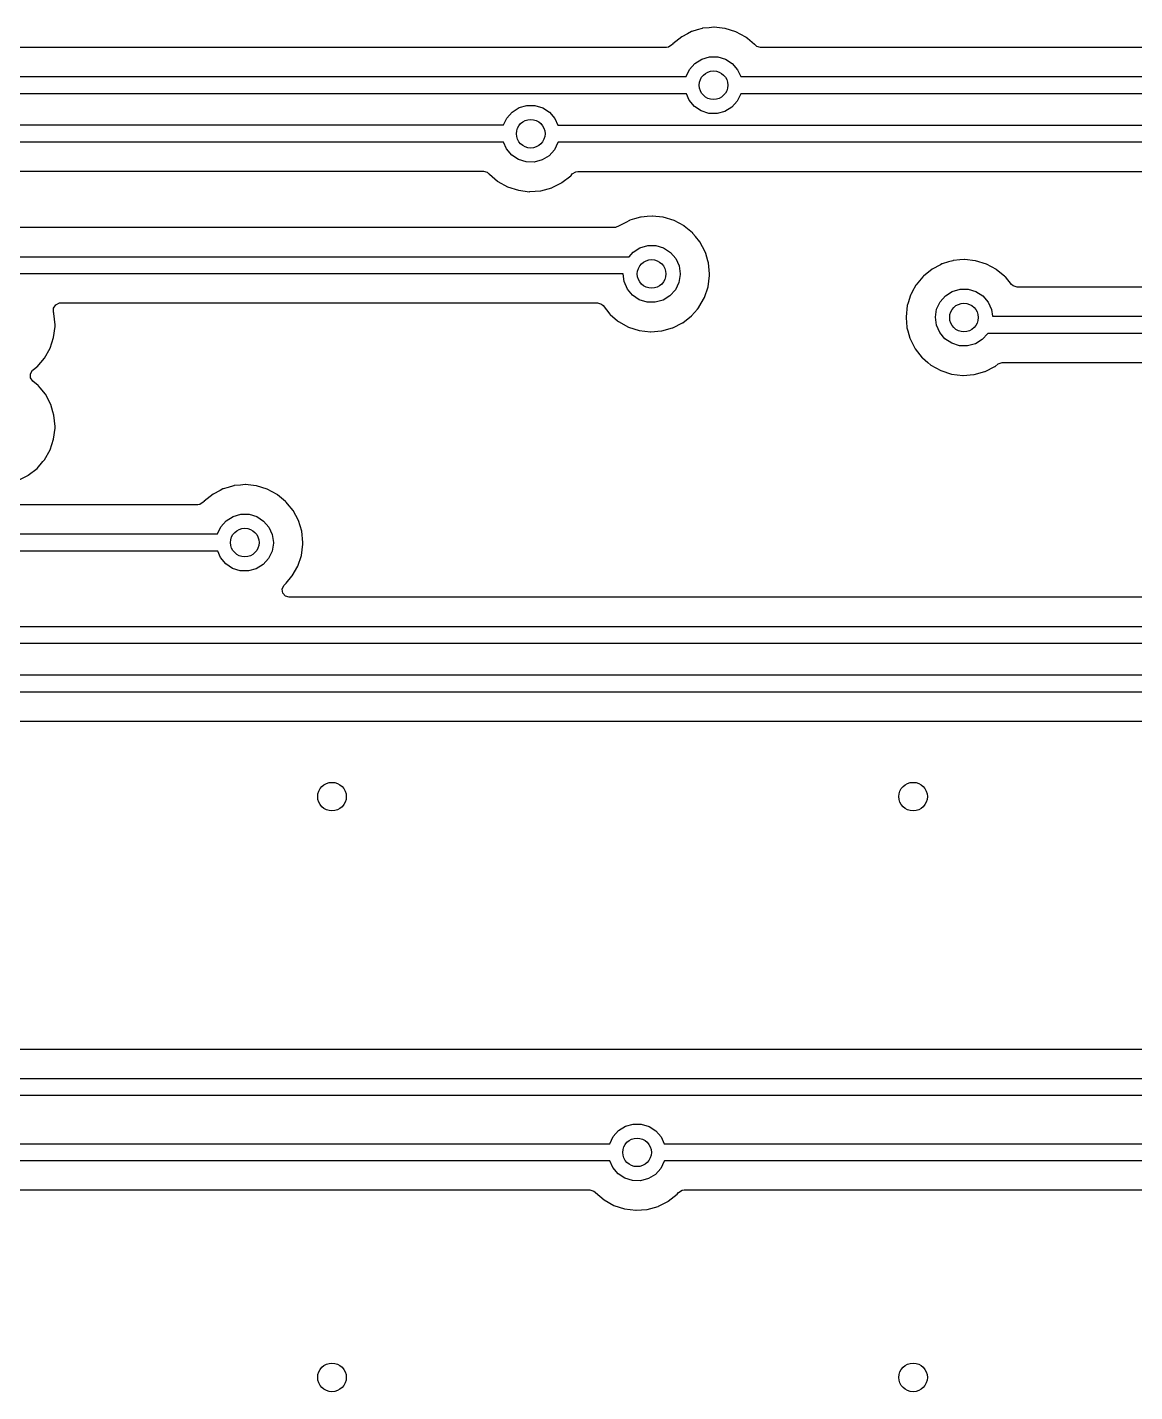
# Model space of a CAD drawing. Extents: x 41 to 172, y -227 to -42.
# Drawn here: x 95.64 to 115, y -141.22 to -117.35 of the extents above; entities that cross this region are included whole.
import ezdxf

# ---------------------------------------------------------------- set-up
doc = ezdxf.new("R2010")
doc.units = 0
doc.layers.add('BLACK', color=7, linetype='CONTINUOUS')

msp = doc.modelspace()

# ---------------------------------------------------------------- linework, layer by layer
at = {"layer": 'BLACK', "linetype": 'CONTINUOUS'}
for p, q in [((107.25, -117.427), (107.179, -117.464)), ((107.255, -117.424), (107.25, -117.427)), ((107.25, -117.427), (107.25, -117.427)), ((107.352, -117.396), (107.255, -117.424)), ((107.439, -117.37), (107.352, -117.396)), ((107.445, -117.369), (107.439, -117.37)), ((107.439, -117.37), (107.439, -117.37)), ((107.451, -117.368), (107.445, -117.369)), ((107.56, -117.358), (107.451, -117.368)), ((107.451, -117.368), (107.451, -117.368)), ((107.642, -117.351), (107.56, -117.358)), ((107.648, -117.351), (107.642, -117.351)), ((107.833, -117.371), (107.648, -117.351)), ((107.648, -117.351), (107.648, -117.351)), ((107.839, -117.371), (107.833, -117.371)), ((107.833, -117.371), (107.833, -117.371)), ((108.028, -117.43), (107.839, -117.371)), ((108.202, -117.524), (108.028, -117.43)), ((106.909, -117.66), (106.85, -117.7)), ((106.922, -117.645), (106.909, -117.66)), ((106.926, -117.64), (106.922, -117.645)), ((107.08, -117.516), (106.926, -117.64)), ((107.179, -117.464), (107.08, -117.516)), ((108.206, -117.528), (108.202, -117.524)), ((108.232, -117.549), (108.206, -117.528)), ((108.206, -117.528), (108.206, -117.528)), ((108.354, -117.65), (108.232, -117.549)), ((108.358, -117.655), (108.354, -117.65)), ((108.362, -117.659), (108.358, -117.655)), ((108.358, -117.655), (108.358, -117.655)), ((108.391, -117.685), (108.362, -117.659)), ((106.812, -117.706), (82.0006, -117.706)), ((106.85, -117.7), (106.812, -117.706)), ((107.311, -117.983), (107.431, -117.908)), ((107.431, -117.908), (107.567, -117.869)), ((107.567, -117.869), (107.709, -117.869)), ((107.709, -117.869), (107.845, -117.91)), ((107.845, -117.91), (107.964, -117.987)), ((108.459, -117.706), (108.391, -117.685)), ((130.188, -117.706), (108.459, -117.706)), ((107.159, -118.214), (107.217, -118.089)), ((107.217, -118.089), (107.311, -117.983)), ((107.964, -117.987), (108.056, -118.095)), ((108.056, -118.095), (108.111, -118.214)), ((81.4691, -118.214), (107.159, -118.214)), ((108.111, -118.214), (130.705, -118.214)), ((107.16, -118.514), (81.407, -118.514)), ((107.211, -118.628), (107.16, -118.514)), ((107.302, -118.737), (107.211, -118.628)), ((108.111, -118.516), (108.05, -118.644)), ((108.112, -118.514), (108.111, -118.516)), ((130.905, -118.514), (108.112, -118.514)), ((104.022, -118.939), (104.116, -118.833)), ((104.116, -118.833), (104.236, -118.757)), ((104.236, -118.757), (104.372, -118.718)), ((104.372, -118.718), (104.514, -118.719)), ((104.514, -118.719), (104.65, -118.76)), ((104.65, -118.76), (104.769, -118.837)), ((104.769, -118.837), (104.861, -118.944)), ((107.42, -118.815), (107.302, -118.737)), ((107.555, -118.858), (107.42, -118.815)), ((107.697, -118.86), (107.555, -118.858)), ((107.834, -118.823), (107.697, -118.86)), ((107.954, -118.749), (107.834, -118.823)), ((108.05, -118.644), (107.954, -118.749)), ((78.3101, -119.06), (103.966, -119.06)), ((103.966, -119.06), (104.022, -118.939)), ((104.861, -118.944), (104.916, -119.063)), ((104.916, -119.063), (126.746, -119.063)), ((103.964, -119.36), (78.1886, -119.36)), ((104.016, -119.478), (103.964, -119.36)), ((104.107, -119.586), (104.016, -119.478)), ((104.855, -119.493), (104.759, -119.598)), ((104.916, -119.366), (104.855, -119.493)), ((104.917, -119.363), (104.916, -119.366)), ((126.629, -119.363), (104.917, -119.363)), ((104.225, -119.665), (104.107, -119.586)), ((104.36, -119.707), (104.225, -119.665)), ((104.502, -119.71), (104.36, -119.707)), ((104.639, -119.672), (104.502, -119.71)), ((104.759, -119.598), (104.639, -119.672)), ((82.2236, -119.868), (103.611, -119.868)), ((103.611, -119.868), (103.679, -119.888)), ((103.679, -119.888), (103.702, -119.909)), ((103.702, -119.909), (103.703, -119.908)), ((103.703, -119.908), (103.707, -119.913)), ((103.707, -119.913), (103.711, -119.917)), ((103.711, -119.917), (103.716, -119.921)), ((103.716, -119.921), (103.716, -119.921)), ((103.716, -119.921), (103.856, -120.041)), ((103.856, -120.041), (103.862, -120.046)), ((103.862, -120.046), (104.034, -120.142)), ((104.983, -120.069), (105.139, -119.947)), ((105.139, -119.947), (105.144, -119.942)), ((105.144, -119.942), (105.166, -119.916)), ((105.166, -119.916), (105.226, -119.877)), ((105.226, -119.877), (105.262, -119.872)), ((105.262, -119.872), (126.17, -119.872)), ((104.034, -120.142), (104.223, -120.203)), ((104.223, -120.203), (104.419, -120.227)), ((104.419, -120.227), (104.425, -120.226)), ((104.425, -120.226), (104.61, -120.212)), ((104.425, -120.226), (104.425, -120.226)), ((104.61, -120.212), (104.616, -120.211)), ((104.61, -120.212), (104.61, -120.212)), ((104.616, -120.211), (104.807, -120.158)), ((104.807, -120.158), (104.812, -120.156)), ((104.812, -120.156), (104.978, -120.072)), ((104.812, -120.156), (104.812, -120.156)), ((104.978, -120.072), (104.983, -120.069)), ((104.978, -120.072), (104.978, -120.072)), ((106.1, -120.765), (105.998, -120.818)), ((106.168, -120.729), (106.1, -120.765)), ((106.173, -120.726), (106.168, -120.729)), ((106.168, -120.729), (106.168, -120.729)), ((106.252, -120.703), (106.173, -120.726)), ((106.357, -120.672), (106.252, -120.703)), ((106.363, -120.671), (106.357, -120.672)), ((106.357, -120.672), (106.357, -120.672)), ((106.369, -120.67), (106.363, -120.671)), ((106.478, -120.66), (106.369, -120.67)), ((106.369, -120.67), (106.369, -120.67)), ((106.56, -120.653), (106.478, -120.66)), ((106.566, -120.653), (106.56, -120.653)), ((106.751, -120.673), (106.566, -120.653)), ((106.566, -120.653), (106.566, -120.653)), ((106.757, -120.673), (106.751, -120.673)), ((106.751, -120.673), (106.751, -120.673)), ((106.946, -120.732), (106.757, -120.673)), ((107.12, -120.826), (106.946, -120.732)), ((105.908, -120.855), (94.5955, -120.855)), ((105.921, -120.854), (105.908, -120.855)), ((105.987, -120.827), (105.921, -120.854)), ((105.998, -120.818), (105.987, -120.827)), ((107.124, -120.83), (107.12, -120.826)), ((107.267, -120.948), (107.124, -120.83)), ((107.124, -120.83), (107.124, -120.83)), ((107.272, -120.952), (107.267, -120.948)), ((107.276, -120.957), (107.272, -120.952)), ((107.32, -121.011), (107.276, -120.957)), ((107.276, -120.957), (107.276, -120.957)), ((107.397, -121.105), (107.32, -121.011)), ((106.229, -121.285), (106.349, -121.21)), ((106.349, -121.21), (106.485, -121.171)), ((106.485, -121.171), (106.627, -121.171)), ((106.627, -121.171), (106.763, -121.212)), ((106.763, -121.212), (106.882, -121.289)), ((107.49, -121.28), (107.397, -121.105)), ((94.5134, -121.364), (106.16, -121.364)), ((106.16, -121.364), (106.229, -121.285)), ((106.882, -121.289), (106.974, -121.397)), ((106.974, -121.397), (107.033, -121.526)), ((107.499, -121.31), (107.49, -121.28)), ((107.537, -121.437), (107.499, -121.31)), ((107.547, -121.469), (107.537, -121.437)), ((107.566, -121.666), (107.547, -121.469)), ((111.629, -121.491), (111.602, -121.506)), ((111.634, -121.488), (111.629, -121.491)), ((111.629, -121.491), (111.629, -121.491)), ((111.741, -121.457), (111.634, -121.488)), ((111.818, -121.434), (111.741, -121.457)), ((111.824, -121.433), (111.818, -121.434)), ((111.818, -121.434), (111.818, -121.434)), ((111.83, -121.432), (111.824, -121.433)), ((111.939, -121.422), (111.83, -121.432)), ((111.83, -121.432), (111.83, -121.432)), ((112.021, -121.415), (111.939, -121.422)), ((112.027, -121.415), (112.021, -121.415)), ((112.212, -121.435), (112.027, -121.415)), ((112.027, -121.415), (112.027, -121.415)), ((112.218, -121.435), (112.212, -121.435)), ((112.212, -121.435), (112.212, -121.435)), ((112.407, -121.494), (112.218, -121.435)), ((106.054, -121.664), (94.5755, -121.664)), ((106.071, -121.8), (106.054, -121.664)), ((107.053, -121.678), (107.029, -121.818)), ((107.033, -121.526), (107.053, -121.666)), ((107.053, -121.666), (107.053, -121.678)), ((107.541, -121.891), (107.566, -121.694)), ((107.566, -121.694), (107.566, -121.666)), ((111.297, -121.714), (111.178, -121.855)), ((111.301, -121.709), (111.297, -121.714)), ((111.305, -121.704), (111.301, -121.709)), ((111.459, -121.58), (111.305, -121.704)), ((111.602, -121.506), (111.459, -121.58)), ((112.581, -121.588), (112.407, -121.494)), ((112.585, -121.592), (112.581, -121.588)), ((112.721, -121.704), (112.585, -121.592)), ((112.585, -121.592), (112.585, -121.592)), ((112.733, -121.714), (112.721, -121.704)), ((112.737, -121.719), (112.733, -121.714)), ((112.844, -121.85), (112.737, -121.719)), ((112.737, -121.719), (112.737, -121.719)), ((106.129, -121.93), (106.071, -121.8)), ((106.22, -122.039), (106.129, -121.93)), ((106.968, -121.946), (106.872, -122.051)), ((107.029, -121.818), (106.968, -121.946)), ((107.479, -122.078), (107.541, -121.891)), ((111.175, -121.861), (111.109, -121.981)), ((111.178, -121.855), (111.175, -121.861)), ((111.175, -121.861), (111.175, -121.861)), ((111.81, -121.972), (111.946, -121.933)), ((111.946, -121.933), (112.088, -121.933)), ((112.088, -121.933), (112.224, -121.974)), ((112.874, -121.876), (112.844, -121.85)), ((112.942, -121.896), (112.874, -121.876)), ((122.875, -121.896), (112.942, -121.896)), ((96.0969, -122.264), (96.1348, -122.204)), ((96.1348, -122.204), (96.1992, -122.174)), ((96.1992, -122.174), (96.2181, -122.172)), ((96.2181, -122.172), (105.606, -122.172)), ((105.606, -122.172), (105.674, -122.192)), ((105.674, -122.192), (105.705, -122.22)), ((106.338, -122.117), (106.22, -122.039)), ((106.473, -122.16), (106.338, -122.117)), ((106.615, -122.162), (106.473, -122.16)), ((106.752, -122.125), (106.615, -122.162)), ((106.872, -122.051), (106.752, -122.125)), ((107.381, -122.25), (107.479, -122.078)), ((111.038, -122.169), (111.023, -122.217)), ((111.081, -122.035), (111.038, -122.169)), ((111.083, -122.029), (111.081, -122.035)), ((111.081, -122.035), (111.081, -122.035)), ((111.109, -121.981), (111.083, -122.029)), ((111.536, -122.282), (111.596, -122.153)), ((111.596, -122.153), (111.69, -122.047)), ((111.69, -122.047), (111.81, -121.972)), ((112.224, -121.974), (112.343, -122.051)), ((112.343, -122.051), (112.435, -122.159)), ((112.435, -122.159), (112.494, -122.288)), ((96.0974, -122.335), (96.0969, -122.264)), ((96.1028, -122.352), (96.0974, -122.335)), ((96.1046, -122.358), (96.1028, -122.352)), ((96.1028, -122.352), (96.1028, -122.352)), ((96.1239, -122.555), (96.1046, -122.358)), ((105.705, -122.22), (105.824, -122.37)), ((105.824, -122.37), (105.829, -122.374)), ((105.829, -122.374), (105.829, -122.374)), ((105.829, -122.374), (105.958, -122.484)), ((107.096, -122.522), (107.252, -122.4)), ((107.252, -122.4), (107.355, -122.281)), ((107.355, -122.281), (107.377, -122.255)), ((107.377, -122.255), (107.381, -122.25)), ((107.377, -122.255), (107.377, -122.255)), ((111.023, -122.217), (111.001, -122.414)), ((111.001, -122.414), (111.002, -122.431)), ((111.002, -122.431), (111.016, -122.598)), ((111.514, -122.422), (111.536, -122.282)), ((111.532, -122.562), (111.514, -122.422)), ((112.494, -122.288), (112.511, -122.405)), ((112.511, -122.405), (123.222, -122.405)), ((96.0987, -122.78), (96.1235, -122.583)), ((96.1235, -122.583), (96.1239, -122.555)), ((105.958, -122.484), (105.975, -122.498)), ((105.975, -122.498), (106.147, -122.595)), ((106.147, -122.595), (106.335, -122.656)), ((106.335, -122.656), (106.532, -122.679)), ((106.532, -122.679), (106.538, -122.679)), ((106.538, -122.679), (106.723, -122.664)), ((106.538, -122.679), (106.538, -122.679)), ((106.723, -122.664), (106.723, -122.664)), ((106.723, -122.664), (106.729, -122.664)), ((106.729, -122.664), (106.919, -122.611)), ((106.919, -122.611), (106.925, -122.608)), ((106.925, -122.608), (107.09, -122.524)), ((106.925, -122.608), (106.925, -122.608)), ((107.09, -122.524), (107.096, -122.522)), ((107.09, -122.524), (107.09, -122.524)), ((111.016, -122.598), (111.017, -122.611)), ((111.017, -122.611), (111.032, -122.664)), ((111.032, -122.664), (111.069, -122.792)), ((111.59, -122.692), (111.532, -122.562)), ((96.0363, -122.967), (96.0987, -122.78)), ((111.069, -122.792), (111.072, -122.801)), ((111.072, -122.801), (111.162, -122.977)), ((111.681, -122.801), (111.59, -122.692)), ((111.799, -122.879), (111.681, -122.801)), ((111.934, -122.922), (111.799, -122.879)), ((112.076, -122.924), (111.934, -122.922)), ((112.213, -122.887), (112.076, -122.924)), ((112.333, -122.813), (112.213, -122.887)), ((112.429, -122.708), (112.333, -122.813)), ((112.43, -122.705), (112.429, -122.708)), ((123.223, -122.705), (112.43, -122.705)), ((95.8093, -123.289), (95.9386, -123.139)), ((95.9386, -123.139), (96.0363, -122.967)), ((111.162, -122.977), (111.285, -123.132)), ((111.285, -123.132), (111.29, -123.136)), ((111.29, -123.136), (111.29, -123.136)), ((111.29, -123.136), (111.383, -123.216)), ((95.6939, -123.411), (95.7309, -123.351)), ((95.7309, -123.351), (95.738, -123.345)), ((95.738, -123.345), (95.8045, -123.293)), ((95.8045, -123.293), (95.8093, -123.289)), ((111.383, -123.216), (111.436, -123.26)), ((111.436, -123.26), (111.608, -123.357)), ((111.608, -123.357), (111.796, -123.418)), ((112.19, -123.426), (112.38, -123.373)), ((112.38, -123.373), (112.386, -123.37)), ((112.386, -123.37), (112.551, -123.286)), ((112.386, -123.37), (112.386, -123.37)), ((112.551, -123.286), (112.557, -123.284)), ((112.551, -123.286), (112.551, -123.286)), ((112.557, -123.284), (112.613, -123.24)), ((112.613, -123.24), (112.679, -123.214)), ((112.679, -123.214), (112.69, -123.213)), ((112.69, -123.213), (117.399, -123.213)), ((95.6956, -123.482), (95.6939, -123.411)), ((95.7353, -123.541), (95.6956, -123.482)), ((95.8296, -123.619), (95.7353, -123.541)), ((95.8335, -123.624), (95.8296, -123.619)), ((95.8621, -123.659), (95.8335, -123.624)), ((95.8335, -123.624), (95.8335, -123.624)), ((111.796, -123.418), (111.993, -123.441)), ((111.993, -123.441), (111.999, -123.441)), ((111.999, -123.441), (112.184, -123.426)), ((111.999, -123.441), (111.999, -123.441)), ((112.184, -123.426), (112.184, -123.426)), ((112.184, -123.426), (112.19, -123.426)), ((95.9546, -123.772), (95.8621, -123.659)), ((96.0474, -123.947), (95.9546, -123.772)), ((96.0681, -124.015), (96.0474, -123.947)), ((96.0871, -124.078), (96.0681, -124.015)), ((96.1046, -124.136), (96.0871, -124.078)), ((96.1239, -124.333), (96.1046, -124.136)), ((96.1235, -124.361), (96.1239, -124.333)), ((96.0363, -124.745), (96.0987, -124.558)), ((96.0987, -124.558), (96.1235, -124.361)), ((95.9386, -124.917), (96.0363, -124.745)), ((95.6535, -125.189), (95.8093, -125.067)), ((95.8093, -125.067), (95.9109, -124.949)), ((95.9109, -124.949), (95.9345, -124.922)), ((95.9345, -124.922), (95.9346, -124.922)), ((95.9346, -124.922), (95.9386, -124.917)), ((95.4825, -125.275), (95.648, -125.191)), ((95.648, -125.191), (95.6535, -125.189)), ((95.648, -125.191), (95.648, -125.191)), ((98.8861, -125.517), (98.732, -125.641)), ((99.0098, -125.452), (98.8861, -125.517)), ((99.0559, -125.428), (99.0098, -125.452)), ((99.0614, -125.425), (99.0559, -125.428)), ((99.0559, -125.428), (99.0559, -125.428)), ((99.1472, -125.4), (99.0614, -125.425)), ((99.2452, -125.371), (99.1472, -125.4)), ((99.2511, -125.37), (99.2452, -125.371)), ((99.2452, -125.371), (99.2452, -125.371)), ((99.2572, -125.369), (99.2511, -125.37)), ((99.2573, -125.369), (99.2572, -125.369)), ((99.3656, -125.359), (99.2573, -125.369)), ((99.4481, -125.352), (99.3656, -125.359)), ((99.4542, -125.352), (99.4481, -125.352)), ((99.6386, -125.372), (99.4542, -125.352)), ((99.4542, -125.352), (99.4542, -125.352)), ((99.6448, -125.372), (99.6386, -125.372)), ((99.6386, -125.372), (99.6386, -125.372)), ((99.8337, -125.431), (99.6448, -125.372)), ((100.008, -125.525), (99.8337, -125.431)), ((100.012, -125.529), (100.008, -125.525)), ((100.155, -125.647), (100.012, -125.529)), ((100.012, -125.529), (100.012, -125.529)), ((98.6182, -125.706), (91.3734, -125.706)), ((98.6556, -125.701), (98.6182, -125.706)), ((98.7148, -125.661), (98.6556, -125.701)), ((98.728, -125.646), (98.7148, -125.661)), ((98.732, -125.641), (98.728, -125.646)), ((100.16, -125.651), (100.155, -125.647)), ((100.164, -125.656), (100.16, -125.651)), ((100.189, -125.686), (100.164, -125.656)), ((100.164, -125.656), (100.164, -125.656)), ((100.285, -125.804), (100.189, -125.686)), ((99.0231, -126.09), (99.1169, -125.984)), ((99.1169, -125.984), (99.2368, -125.909)), ((99.2368, -125.909), (99.3731, -125.87)), ((99.3731, -125.87), (99.5149, -125.87)), ((99.5149, -125.87), (99.6507, -125.911)), ((99.6507, -125.911), (99.7697, -125.988)), ((99.7697, -125.988), (99.8622, -126.096)), ((100.378, -125.979), (100.285, -125.804)), ((100.435, -126.168), (100.378, -125.979)), ((88.3666, -126.215), (98.9646, -126.215)), ((98.9646, -126.215), (99.0231, -126.09)), ((99.8622, -126.096), (99.9209, -126.225)), ((99.9209, -126.225), (99.941, -126.365)), ((100.454, -126.365), (100.435, -126.168)), ((99.9409, -126.377), (99.9173, -126.517)), ((99.941, -126.365), (99.9409, -126.377)), ((100.429, -126.59), (100.454, -126.393)), ((100.454, -126.393), (100.454, -126.365)), ((98.9663, -126.515), (88.4287, -126.515)), ((99.0165, -126.629), (98.9663, -126.515)), ((99.1077, -126.738), (99.0165, -126.629)), ((99.2257, -126.816), (99.1077, -126.738)), ((99.8555, -126.645), (99.7604, -126.75)), ((99.9173, -126.517), (99.8555, -126.645)), ((100.367, -126.777), (100.429, -126.59)), ((99.3611, -126.859), (99.2257, -126.816)), ((99.5028, -126.861), (99.3611, -126.859)), ((99.6396, -126.824), (99.5028, -126.861)), ((99.7604, -126.75), (99.6396, -126.824)), ((100.162, -127.074), (100.265, -126.954)), ((100.265, -126.954), (100.269, -126.949)), ((100.265, -126.954), (100.265, -126.954)), ((100.269, -126.949), (100.367, -126.777)), ((100.094, -127.179), (100.124, -127.114)), ((100.105, -127.249), (100.094, -127.179)), ((100.124, -127.114), (100.132, -127.105)), ((100.132, -127.105), (100.135, -127.103)), ((100.135, -127.103), (100.14, -127.099)), ((100.14, -127.099), (100.162, -127.074)), ((100.151, -127.302), (100.105, -127.249)), ((100.219, -127.322), (100.151, -127.302)), ((127.843, -127.322), (100.219, -127.322)), ((67.7762, -127.831), (131.411, -127.831)), ((131.349, -128.131), (67.7774, -128.131)), ((79.9825, -128.68), (127.43, -128.68)), ((127.368, -128.98), (80.0446, -128.98)), ((89.6684, -129.489), (127.106, -129.489)), ((115.509, -135.231), (87.5652, -135.231)), ((87.2165, -135.74), (115.856, -135.74)), ((115.857, -136.04), (87.2177, -136.04)), ((105.823, -136.883), (105.881, -136.758)), ((105.881, -136.758), (105.975, -136.652)), ((105.975, -136.652), (106.095, -136.577)), ((106.095, -136.577), (106.231, -136.538)), ((106.231, -136.538), (106.373, -136.538)), ((106.373, -136.538), (106.509, -136.579)), ((106.509, -136.579), (106.628, -136.656)), ((106.628, -136.656), (106.72, -136.764)), ((106.72, -136.764), (106.775, -136.883)), ((75.9135, -136.883), (105.823, -136.883)), ((106.775, -136.883), (119.075, -136.883)), ((105.824, -137.183), (75.9147, -137.183)), ((105.875, -137.297), (105.824, -137.183)), ((106.775, -137.185), (106.714, -137.313)), ((106.776, -137.183), (106.775, -137.185)), ((119.137, -137.183), (106.776, -137.183)), ((105.966, -137.406), (105.875, -137.297)), ((106.084, -137.484), (105.966, -137.406)), ((106.219, -137.527), (106.084, -137.484)), ((106.618, -137.418), (106.498, -137.492)), ((106.714, -137.313), (106.618, -137.418)), ((93.8919, -137.691), (105.473, -137.691)), ((105.473, -137.691), (105.542, -137.712)), ((105.542, -137.712), (105.564, -137.73)), ((106.361, -137.529), (106.219, -137.527)), ((106.498, -137.492), (106.361, -137.529)), ((107.025, -137.735), (107.085, -137.697)), ((107.085, -137.697), (107.121, -137.691)), ((107.121, -137.691), (118.201, -137.691)), ((105.564, -137.73), (105.566, -137.732)), ((105.566, -137.732), (105.57, -137.737)), ((105.57, -137.737), (105.721, -137.865)), ((105.721, -137.865), (105.893, -137.962)), ((105.893, -137.962), (106.081, -138.023)), ((106.671, -137.975), (106.836, -137.891)), ((106.836, -137.891), (106.842, -137.889)), ((106.836, -137.891), (106.836, -137.891)), ((106.842, -137.889), (106.998, -137.767)), ((106.998, -137.767), (107.002, -137.762)), ((107.002, -137.762), (107.025, -137.735)), ((106.081, -138.023), (106.278, -138.046)), ((106.278, -138.046), (106.284, -138.046)), ((106.284, -138.046), (106.469, -138.031)), ((106.284, -138.046), (106.284, -138.046)), ((106.469, -138.031), (106.469, -138.031)), ((106.469, -138.031), (106.475, -138.031)), ((106.475, -138.031), (106.665, -137.978)), ((106.665, -137.978), (106.671, -137.975)), ((106.671, -137.975), (106.671, -137.975))]:
    msp.add_line(p, q, dxfattribs=at)
at = {"layer": 'BLACK'}
for centre in [(107.635, -118.364), (104.44, -119.213), (106.553, -121.666), (112.014, -122.428), (99.441, -126.365), (100.965, -130.81), (111.125, -130.81), (106.299, -137.033), (100.965, -140.97), (111.125, -140.97)]:
    msp.add_circle(centre, 0.25, dxfattribs=at)

doc.saveas('drawing.dxf')
